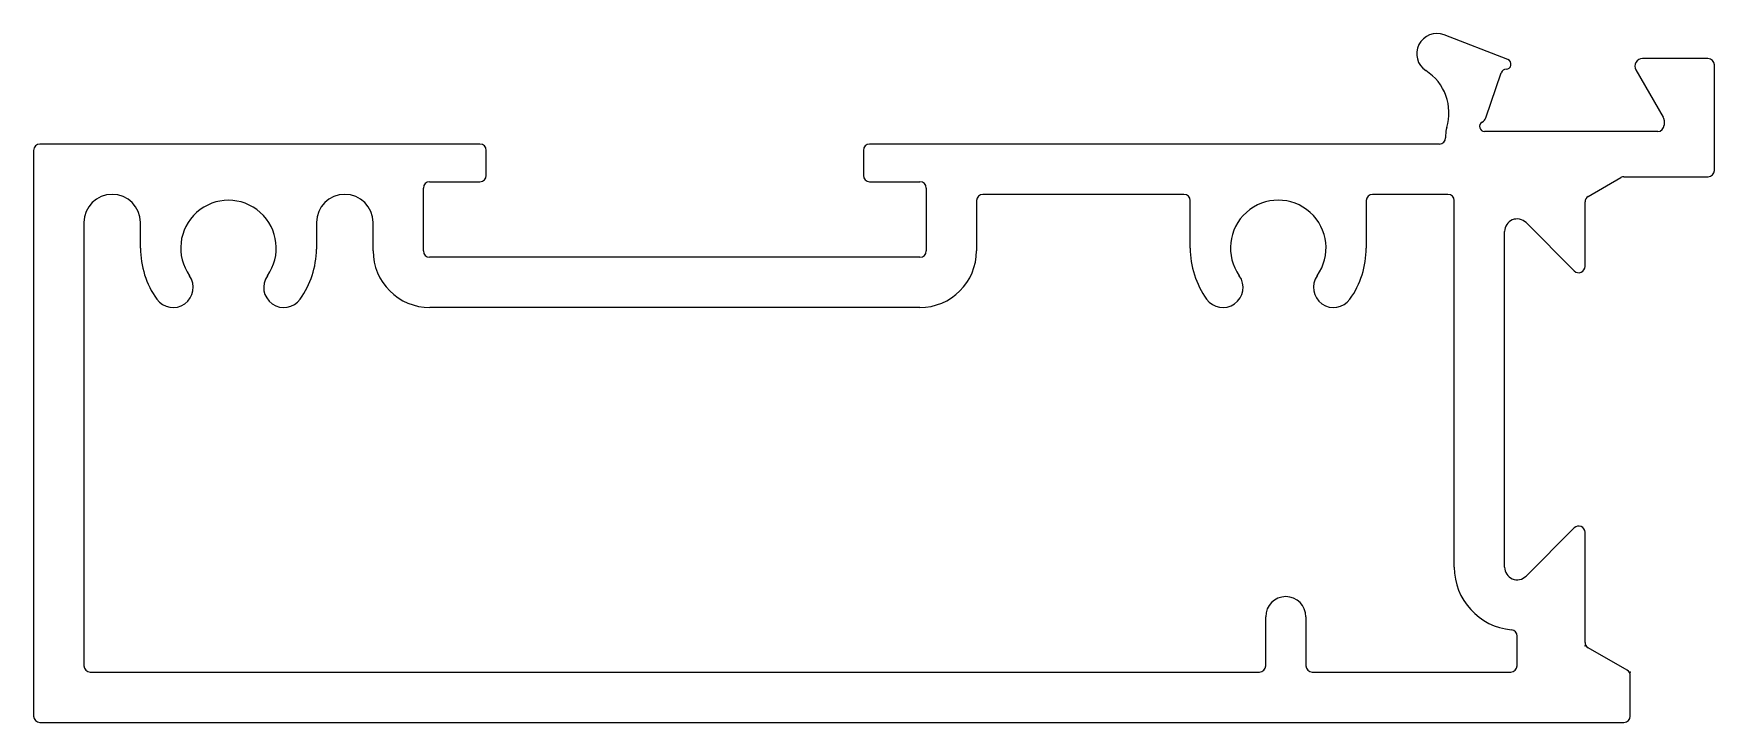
# Model space of a CAD drawing. Header units: inches. Extents: x -29.6 to 37.2, y -0.5 to 26.9.
import ezdxf

# ---------------------------------------------------------------- set-up
doc = ezdxf.new("R2010")
doc.units = ezdxf.units.IN
doc.header["$MEASUREMENT"] = 0
doc.layers.add('1', color=7, linetype='Continuous')
doc.layers.add('CLIP', color=7, linetype='Continuous')

msp = doc.modelspace()

# ---------------------------------------------------------------- linework, layer by layer
at = {"layer": '1', "color": 7, "linetype": 'Continuous'}
for centre, radius, start, end in [((-26.52, 19.421), 1.125, 0, 180), ((-17.27, 19.421), 1.125, 0, 180), ((-13.884, 18.306), 2.261, 180, 270), ((5.595, 18.306), 2.261, 270, 0)]:
    msp.add_arc(centre, radius, start, end, dxfattribs=at)
at = {"layer": '1', "color": 250}
for p in [(32.055, 2.585), (33.855, 1.546)]:
    msp.add_point(p, dxfattribs=at)
at = {"layer": 'CLIP', "color": 7, "linetype": 'Continuous'}
for p, q in [((28.986, 25.907), (26.448, 26.886)), ((34.082, 25.496), (35.166, 23.618)), ((36.946, 25.946), (34.342, 25.946)), ((37.2, 21.496), (37.2, 25.692)), ((28.106, 23.588), (28.727, 25.385)), ((35.2, 23.491), (35.2, 23.3)), ((26.512, 22.907), (26.512, 22.796)), ((34.946, 23.046), (28.06, 23.046)), ((-29.645, 22.296), (-29.645, -0.204)), ((-11.895, 22.546), (-29.395, 22.546)), ((-11.645, 21.296), (-11.645, 22.296)), ((3.355, 22.296), (3.355, 21.296)), ((26.262, 22.546), (3.605, 22.546)), ((-14.145, 18.296), (-14.145, 20.796)), ((-13.895, 21.046), (-11.895, 21.046)), ((3.605, 21.046), (5.605, 21.046)), ((5.855, 20.796), (5.855, 18.296)), ((32.18, 20.462), (33.48, 21.212)), ((33.605, 21.246), (36.95, 21.246)), ((7.855, 20.296), (7.855, 18.306)), ((16.105, 20.546), (8.105, 20.546)), ((16.355, 18.411), (16.355, 20.296)), ((23.355, 20.296), (23.355, 18.411)), ((26.605, 20.546), (23.605, 20.546)), ((26.855, 5.718), (26.855, 20.296)), ((32.055, 17.679), (32.055, 20.245)), ((-27.645, 19.421), (-27.645, 1.796)), ((-25.395, 18.411), (-25.395, 19.421)), ((-18.395, 19.421), (-18.395, 18.364)), ((-16.145, 18.306), (-16.145, 19.421)), ((29.709, 19.422), (31.628, 17.502)), ((28.855, 5.718), (28.855, 19.068)), ((5.605, 18.046), (-13.895, 18.046)), ((5.595, 16.046), (-13.884, 16.046)), ((31.628, 7.284), (29.709, 5.365)), ((32.055, 2.729), (32.055, 7.107)), ((19.355, 1.796), (19.355, 3.746)), ((20.955, 3.746), (20.955, 1.796)), ((29.355, 1.796), (29.355, 2.98)), ((33.73, 1.618), (32.18, 2.513)), ((-27.395, 1.546), (19.105, 1.546)), ((21.205, 1.546), (29.105, 1.546)), ((33.855, -0.204), (33.855, 1.401)), ((-29.395, -0.454), (33.605, -0.454))]:
    msp.add_line(p, q, dxfattribs=at)
for centre, radius, start, end in [((26.16, 26.139), 0.8, 68.9015, 237.19384), ((24.643, 23.786), 2, 342.97114, 57.19384), ((28.916, 25.32), 0.2, 90.32851, 160.95492), ((28.914, 25.72), 0.2, 270.32851, 68.9015), ((34.342, 25.646), 0.3, 90, 210.00002), ((36.946, 25.692), 0.254, 0, 90), ((28.06, 23.246), 0.2, 118.39898, 270), ((27.823, 23.686), 0.3, 298.39898, 340.95492), ((34.946, 23.491), 0.254, 0, 30.00002), ((26.262, 22.796), 0.25, 270, 360), ((27.512, 22.907), 1, 162.97114, 180), ((34.946, 23.3), 0.254, 270, 360), ((-29.395, 22.296), 0.25, 90, 180), ((-11.895, 22.296), 0.25, 0, 90), ((3.605, 22.296), 0.25, 90, 180), ((36.95, 21.496), 0.25, 270, 360), ((-13.895, 20.796), 0.25, 90, 180), ((-11.895, 21.296), 0.25, 270, 0), ((3.605, 21.296), 0.25, 180, 270), ((5.605, 20.796), 0.25, 0, 90), ((33.605, 20.996), 0.25, 90, 120), ((-21.895, 18.411), 1.9, 324.56906, 215.43094), ((8.105, 20.296), 0.25, 90, 180), ((16.105, 20.296), 0.25, 0, 90), ((19.855, 18.413), 1.901, 324.518, 215.482), ((23.605, 20.296), 0.25, 90, 180), ((26.605, 20.296), 0.25, 0, 90), ((32.305, 20.245), 0.25, 120, 180), ((29.355, 19.068), 0.5, 45, 180), ((-21.895, 18.411), 3.5, 180, 215.43094), ((-21.895, 18.411), 3.5, 324.56906, 359.23603), ((-13.895, 18.296), 0.25, 180, 270), ((5.605, 18.296), 0.25, 270, 0), ((19.855, 18.411), 3.5, 180, 215.43094), ((19.855, 18.411), 3.5, 324.56906, 0), ((31.805, 17.679), 0.25, 225, 0), ((-24.095, 16.846), 0.8, 215.43094, 35.43094), ((-19.695, 16.846), 0.8, 144.56906, 324.56906), ((17.655, 16.846), 0.8, 215.43094, 35.43094), ((22.055, 16.846), 0.8, 144.56906, 324.56906), ((31.805, 7.107), 0.25, 0, 135), ((29.355, 5.718), 2.5, 180, 264.78409), ((29.355, 5.718), 0.5, 180, 315), ((20.155, 3.746), 0.8, 0, 180), ((29.105, 2.98), 0.25, 0, 84.78409), ((32.305, 2.729), 0.25, 180, 240), ((-27.395, 1.796), 0.25, 180, 270), ((19.105, 1.796), 0.25, 270, 0), ((21.205, 1.796), 0.25, 180, 270), ((29.105, 1.796), 0.25, 270, 0), ((33.605, 1.401), 0.25, 0, 60), ((-29.395, -0.204), 0.25, 180, 270), ((33.605, -0.204), 0.25, 270, 0)]:
    msp.add_arc(centre, radius, start, end, dxfattribs=at)

doc.saveas('drawing.dxf')
